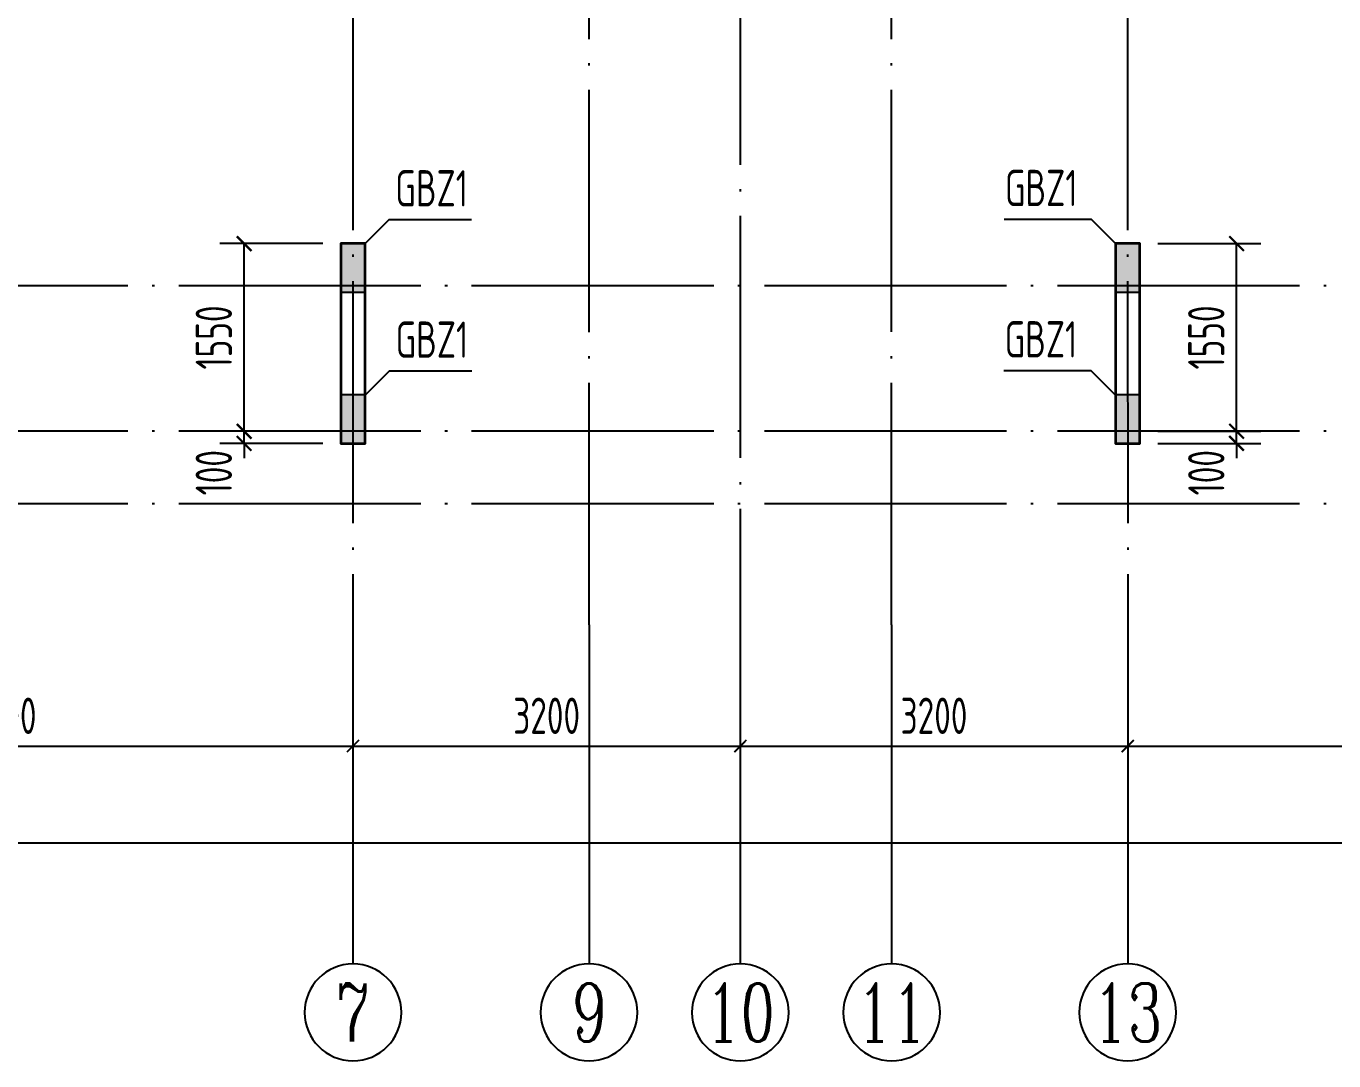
# Model space of a CAD drawing. Extents: x -1058961 to 23600, y -449123 to 2751847.
# Drawn here: x -439023 to -428220, y -258411 to -249865 of the extents above; entities that cross this region are included whole.
import ezdxf
from ezdxf.enums import TextEntityAlignment as Align

# ---------------------------------------------------------------- set-up
doc = ezdxf.new("R2010")
doc.units = 0
doc.header["$LTSCALE"] = 1000
doc.linetypes.add('DOTE', pattern=[2.42, 2, -0.2, 0.02, -0.2])
doc.layers.get('0').update_dxf_attribs({"linetype": 'CONTINUOUS'})
doc.layers.get('DEFPOINTS').update_dxf_attribs({"linetype": 'CONTINUOUS'})
for name, color, linetype in [('A-AXIS', 1, 'CONTINUOUS'), ('A-DOTE', 10, 'DOTE'), ('AXIS_NUM', 7, 'CONTINUOUS'), ('S-Q墙实线', 6, 'CONTINUOUS'), ('S-Q墙标注', 3, 'CONTINUOUS'), ('S-X详图填充', 252, 'CONTINUOUS'), ('S-X详图实线', 4, 'CONTINUOUS'), ('S-Y一般标注', 3, 'CONTINUOUS'), ('S-Z柱编号', 6, 'CONTINUOUS')]:
    doc.layers.add(name, color=color, linetype=linetype)
doc.styles.add('TSSD_Axis', font='complex.shx', dxfattribs={"width": 0.7, "bigfont": 'hztxt.shx'})
doc.styles.add('TSSD_DIMENSION', font='Tssdeng.shx', dxfattribs={"width": 0.7, "bigfont": 'tssdchn.shx'})
doc.styles.add('TSSD_REIN', font='tssdeng.shx', dxfattribs={"width": 0.7, "height": 300, "bigfont": 'tssdchn.shx'})
doc.styles.add('结构文字', font='zstxt.shx', dxfattribs={"width": 0.7, "bigfont": 'zshz.shx'})
doc.dimstyles.new('STRUCK', dxfattribs={"dimtxt": 400, "dimasz": 121, "dimexe": 200, "dimexo": 150, "dimgap": 115, "dimtad": 1, "dimdec": 0, "dimdsep": 46, "dimtxsty": '结构文字', "dimblk": 'ARCHTICK', "dimcen": 400, "dimclrd": 3, "dimclre": 3, "dimclrt": 7, "dimadec": 0, "dimazin": 0, "dimtfac": 1, "dimtdec": 0, "dimtix": 1, "dimtmove": 2, "dimatfit": 3, "dimldrblk": '_DIMX', "dimfxl": 0, "dimtolj": 1, "dimtzin": 0, "dimarcsym": 0})
doc.dimstyles.new('TSSD_100_100', dxfattribs={"dimtxt": 300, "dimasz": 100, "dimexe": 100, "dimexo": 250, "dimgap": 100, "dimtad": 1, "dimdec": 0, "dimzin": 0, "dimdsep": 46, "dimtxsty": 'TSSD_DIMENSION', "dimblk": 'ARCHTICK', "dimcen": 0, "dimdle": 100, "dimclrt": 7, "dimadec": 0, "dimazin": 0, "dimtfac": 1, "dimtdec": 0, "dimtix": 1, "dimtmove": 2, "dimatfit": 3, "dimldrblk": 'ARCHTICK', "dimfxl": 0, "dimtolj": 1, "dimtzin": 0, "dimarcsym": 0})

# ---------------------------------------------------------------- blocks, each defined once
blk = doc.blocks.new('_ArchTick')
at = {"color": 0, "linetype": 'ByBlock', "const_width": 0.15}
blk.add_lwpolyline([(-0.5, -0.5), (0.5, 0.5)], dxfattribs=at)
blk = doc.blocks.new('*D1099')
at = {"layer": 'DEFPOINTS', "color": 0}
for p in [(8100, 3600), (13900, 3600), (13900, 2600)]:
    blk.add_point(p, dxfattribs=at)
at = {"layer": 'S-Y一般标注', "color": 0, "lineweight": -2}
for p, q in [((8100, 3350), (8100, 2500)), ((13900, 3350), (13900, 2500)), ((8000, 2600), (14000, 2600))]:
    blk.add_line(p, q, dxfattribs=at)
at = {"layer": 'S-Y一般标注', "color": 0, "lineweight": -2, "xscale": 100, "yscale": 100, "zscale": 100, "rotation": 180}
blk.add_blockref('_ArchTick', (8100, 2600), dxfattribs=at)
at = {"layer": 'S-Y一般标注', "color": 0, "lineweight": -2, "xscale": 100, "yscale": 100, "zscale": 100}
blk.add_blockref('_ArchTick', (13900, 2600), dxfattribs=at)
at = {"layer": 'S-Y一般标注', "color": 7, "insert": (11000, 2850), "char_height": 300, "attachment_point": 5, "style": 'TSSD_DIMENSION'}
blk.add_mtext('\\A1;5800', dxfattribs=at)
blk = doc.blocks.new('ts_axno')
at = {"color": 0, "linetype": 'ByBlock', "lineweight": -2}
blk.add_circle((0, 0), 0.5, dxfattribs=at)
at = {"color": 0, "linetype": 'ByBlock', "lineweight": -2, "style": 'TSSD_Axis', "width": 0.7}
blk.add_attdef('A', text='', height=0.6, dxfattribs=at).set_placement((0, 0), align=Align.MIDDLE_CENTER)
blk = doc.blocks.new('*D1100')
at = {"layer": 'DEFPOINTS', "color": 0}
for p in [(17100, 3600), (20300, 3600), (20300, 2600)]:
    blk.add_point(p, dxfattribs=at)
at = {"layer": 'S-Y一般标注', "color": 0, "lineweight": -2}
for p, q in [((17100, 3350), (17100, 2500)), ((20300, 3350), (20300, 2500)), ((17000, 2600), (20400, 2600))]:
    blk.add_line(p, q, dxfattribs=at)
at = {"layer": 'S-Y一般标注', "color": 0, "lineweight": -2, "xscale": 100, "yscale": 100, "zscale": 100, "rotation": 180}
blk.add_blockref('_ArchTick', (17100, 2600), dxfattribs=at)
at = {"layer": 'S-Y一般标注', "color": 0, "lineweight": -2, "xscale": 100, "yscale": 100, "zscale": 100}
blk.add_blockref('_ArchTick', (20300, 2600), dxfattribs=at)
at = {"layer": 'S-Y一般标注', "color": 7, "insert": (18700, 2850), "char_height": 300, "attachment_point": 5, "style": 'TSSD_DIMENSION'}
blk.add_mtext('\\A1;3200', dxfattribs=at)
blk = doc.blocks.new('*D1101')
at = {"layer": 'DEFPOINTS', "color": 0}
for p in [(20300, 3600), (26100, 3600), (26100, 2600)]:
    blk.add_point(p, dxfattribs=at)
at = {"layer": 'S-Y一般标注', "color": 0, "lineweight": -2}
for p, q in [((20300, 3350), (20300, 2500)), ((26100, 3350), (26100, 2500)), ((20200, 2600), (26200, 2600))]:
    blk.add_line(p, q, dxfattribs=at)
at = {"layer": 'S-Y一般标注', "color": 0, "lineweight": -2, "xscale": 100, "yscale": 100, "zscale": 100, "rotation": 180}
blk.add_blockref('_ArchTick', (20300, 2600), dxfattribs=at)
at = {"layer": 'S-Y一般标注', "color": 0, "lineweight": -2, "xscale": 100, "yscale": 100, "zscale": 100}
blk.add_blockref('_ArchTick', (26100, 2600), dxfattribs=at)
at = {"layer": 'S-Y一般标注', "color": 7, "insert": (23200, 2850), "char_height": 300, "attachment_point": 5, "style": 'TSSD_DIMENSION'}
blk.add_mtext('\\A1;5800', dxfattribs=at)
blk = doc.blocks.new('*D1107')
at = {"layer": 'DEFPOINTS', "color": 0}
for p in [(4600, 3600), (54600, 3600), (54600, 1800)]:
    blk.add_point(p, dxfattribs=at)
at = {"layer": 'S-Y一般标注', "color": 0, "lineweight": -2}
for p, q in [((4600, 3350), (4600, 1700)), ((54600, 3350), (54600, 1700)), ((4500, 1800), (54700, 1800))]:
    blk.add_line(p, q, dxfattribs=at)
at = {"layer": 'S-Y一般标注', "color": 0, "lineweight": -2, "xscale": 100, "yscale": 100, "zscale": 100, "rotation": 180}
blk.add_blockref('_ArchTick', (4600, 1800), dxfattribs=at)
at = {"layer": 'S-Y一般标注', "color": 0, "lineweight": -2, "xscale": 100, "yscale": 100, "zscale": 100}
blk.add_blockref('_ArchTick', (54600, 1800), dxfattribs=at)
at = {"layer": 'S-Y一般标注', "color": 7, "insert": (29600, 2050), "char_height": 300, "attachment_point": 5, "style": 'TSSD_DIMENSION'}
blk.add_mtext('\\A1;50000', dxfattribs=at)
blk = doc.blocks.new('*D1108')
at = {"layer": 'DEFPOINTS', "color": 0}
for p in [(13900, 3600), (17100, 3600), (17100, 2600)]:
    blk.add_point(p, dxfattribs=at)
at = {"layer": 'S-Y一般标注', "color": 0, "lineweight": -2}
for p, q in [((13900, 3350), (13900, 2500)), ((17100, 3350), (17100, 2500)), ((13800, 2600), (17200, 2600))]:
    blk.add_line(p, q, dxfattribs=at)
at = {"layer": 'S-Y一般标注', "color": 0, "lineweight": -2, "xscale": 100, "yscale": 100, "zscale": 100, "rotation": 180}
blk.add_blockref('_ArchTick', (13900, 2600), dxfattribs=at)
at = {"layer": 'S-Y一般标注', "color": 0, "lineweight": -2, "xscale": 100, "yscale": 100, "zscale": 100}
blk.add_blockref('_ArchTick', (17100, 2600), dxfattribs=at)
at = {"layer": 'S-Y一般标注', "color": 7, "insert": (15500, 2850), "char_height": 300, "attachment_point": 5, "style": 'TSSD_DIMENSION'}
blk.add_mtext('\\A1;3200', dxfattribs=at)
blk = doc.blocks.new('*D764')
at = {"layer": 'DEFPOINTS', "color": 0}
for p in [(-437223, -253211), (-436423, -253211), (-436423, -253311)]:
    blk.add_point(p, dxfattribs=at)
at = {"layer": 'S-Q墙标注', "color": 3, "lineweight": -2}
for p, q in [((-437223, -253211), (-437223, -253090)), ((-436573, -253211), (-437423, -253211)), ((-437223, -253311), (-437223, -253211)), ((-436573, -253311), (-437423, -253311)), ((-437223, -253311), (-437223, -253432))]:
    blk.add_line(p, q, dxfattribs=at)
at = {"layer": 'S-Q墙标注', "color": 3, "lineweight": -2, "xscale": 121, "yscale": 121, "zscale": 121}
for p, rotation in [((-437223, -253211), 270), ((-437223, -253311), 90)]:
    blk.add_blockref('_ArchTick', p, dxfattribs=dict(at, rotation=rotation))
at = {"layer": 'S-Q墙标注', "color": 7, "insert": (-437473, -253553), "char_height": 300, "attachment_point": 5, "rotation": 90, "style": 'TSSD_REIN'}
blk.add_mtext('\\A1;100', dxfattribs=at)
blk = doc.blocks.new('_DIMX')
blk.add_line((-150, 0), (150, 0))
at = {"const_width": 50}
blk.add_lwpolyline([(-70, -70), (70, 70)], dxfattribs=at)
blk = doc.blocks.new('*D765')
at = {"layer": 'DEFPOINTS', "color": 0}
for p in [(-437223, -251661), (-436423, -251661), (-436423, -253211)]:
    blk.add_point(p, dxfattribs=at)
at = {"layer": 'S-Q墙标注', "color": 3, "lineweight": -2}
for p, q in [((-436573, -251661), (-437423, -251661)), ((-437223, -253211), (-437223, -251661)), ((-436573, -253211), (-437423, -253211))]:
    blk.add_line(p, q, dxfattribs=at)
at = {"layer": 'S-Q墙标注', "color": 3, "lineweight": -2, "xscale": 121, "yscale": 121, "zscale": 121}
for p, rotation in [((-437223, -251661), 90), ((-437223, -253211), 270)]:
    blk.add_blockref('_ArchTick', p, dxfattribs=dict(at, rotation=rotation))
at = {"layer": 'S-Q墙标注', "color": 7, "insert": (-437473, -252436), "char_height": 300, "attachment_point": 5, "rotation": 90, "style": 'TSSD_REIN'}
blk.add_mtext('\\A1;1550', dxfattribs=at)
blk = doc.blocks.new('*D785')
at = {"layer": 'DEFPOINTS', "color": 0}
for p in [(-429824, -253211), (-429024, -253211), (-429824, -253311)]:
    blk.add_point(p, dxfattribs=at)
at = {"layer": 'S-Q墙标注', "color": 3, "lineweight": -2}
for p, q in [((-429024, -253211), (-429024, -253090)), ((-429674, -253211), (-428824, -253211)), ((-429024, -253311), (-429024, -253211)), ((-429674, -253311), (-428824, -253311)), ((-429024, -253311), (-429024, -253432))]:
    blk.add_line(p, q, dxfattribs=at)
at = {"layer": 'S-Q墙标注', "color": 3, "lineweight": -2, "xscale": 121, "yscale": 121, "zscale": 121}
for p, rotation in [((-429024, -253211), 270), ((-429024, -253311), 90)]:
    blk.add_blockref('_ArchTick', p, dxfattribs=dict(at, rotation=rotation))
at = {"layer": 'S-Q墙标注', "color": 7, "insert": (-429274, -253553), "char_height": 300, "attachment_point": 5, "rotation": 90, "style": 'TSSD_REIN'}
blk.add_mtext('\\A1;100', dxfattribs=at)
blk = doc.blocks.new('*D786')
at = {"layer": 'DEFPOINTS', "color": 0}
for p in [(-429824, -251661), (-429024, -251661), (-429824, -253211)]:
    blk.add_point(p, dxfattribs=at)
at = {"layer": 'S-Q墙标注', "color": 3, "lineweight": -2}
for p, q in [((-429674, -251661), (-428824, -251661)), ((-429024, -253211), (-429024, -251661)), ((-429674, -253211), (-428824, -253211))]:
    blk.add_line(p, q, dxfattribs=at)
at = {"layer": 'S-Q墙标注', "color": 3, "lineweight": -2, "xscale": 121, "yscale": 121, "zscale": 121}
for p, rotation in [((-429024, -251661), 90), ((-429024, -253211), 270)]:
    blk.add_blockref('_ArchTick', p, dxfattribs=dict(at, rotation=rotation))
at = {"layer": 'S-Q墙标注', "color": 7, "insert": (-429274, -252436), "char_height": 300, "attachment_point": 5, "rotation": 90, "style": 'TSSD_REIN'}
blk.add_mtext('\\A1;1550', dxfattribs=at)
blk = doc.blocks.new('20210726.16395156')
at = {"layer": 'A-AXIS'}
for p, q in [((13900, 3600), (13900, 800)), ((15850, 3600), (15850, 800)), ((17100, 3600), (17100, 800)), ((18350, 3600.1), (18350, 800.1)), ((20300, 3600), (20300, 800))]:
    blk.add_line(p, q, dxfattribs=at)
at = {"layer": 'A-DOTE'}
for p, q in [((13900.2, 13700), (13900, 3600)), ((20299.8, 13700), (20300, 3600)), ((15850, 3600), (15850, 11500)), ((18350, 3600.1), (18350, 11500)), ((17100, 9400), (17100, 3600)), ((55600, 6400), (3600, 6400)), ((55600, 5200), (3600, 5200)), ((55600, 4600), (3600, 4600))]:
    blk.add_line(p, q, dxfattribs=at)
at = {"layer": 'A-AXIS'}
ref = blk.add_blockref('ts_axno', (13900, 400), dxfattribs=dict(at, xscale=-800, yscale=800, zscale=800, rotation=180))
ref.add_attrib('5', '7', dxfattribs={"layer": 'AXIS_NUM', "height": 480, "style": 'TSSD_Axis', "width": 0.7}).set_placement((13900, 400), align=Align.MIDDLE_CENTER)
ref = blk.add_blockref('ts_axno', (15850, 400), dxfattribs=dict(at, xscale=-800, yscale=800, zscale=800, rotation=180))
ref.add_attrib('5', '9', dxfattribs={"layer": 'AXIS_NUM', "height": 480, "style": 'TSSD_Axis', "width": 0.7}).set_placement((15850, 400), align=Align.MIDDLE_CENTER)
ref = blk.add_blockref('ts_axno', (17100, 400), dxfattribs=dict(at, xscale=-800, yscale=800, zscale=800, rotation=180))
ref.add_attrib('8', '10', dxfattribs={"layer": 'AXIS_NUM', "height": 480, "style": 'TSSD_Axis', "width": 0.7}).set_placement((17100, 400), align=Align.MIDDLE_CENTER)
ref = blk.add_blockref('ts_axno', (18350, 400.1), dxfattribs=dict(at, xscale=-800, yscale=800, zscale=800, rotation=180))
ref.add_attrib('5', '11', dxfattribs={"layer": 'AXIS_NUM', "height": 480, "style": 'TSSD_Axis', "width": 0.7}).set_placement((18350, 400.1), align=Align.MIDDLE_CENTER)
ref = blk.add_blockref('ts_axno', (20300, 400), dxfattribs=dict(at, xscale=-800, yscale=800, zscale=800, rotation=180))
ref.add_attrib('8', '13', dxfattribs={"layer": 'AXIS_NUM', "height": 480, "style": 'TSSD_Axis', "width": 0.7}).set_placement((20300, 400), align=Align.MIDDLE_CENTER)
at = {"layer": 'S-Y一般标注'}
for base, p1, p2, picture, middle in [((54600, 1800), (4600, 3600), (54600, 3600), '*D1107', (29600, 2050)), ((13900, 2600), (8100, 3600), (13900, 3600), '*D1099', (11000, 2850)), ((17100, 2600), (13900, 3600), (17100, 3600), '*D1108', (15500, 2850)), ((20300, 2600), (17100, 3600), (20300, 3600), '*D1100', (18700, 2850)), ((26100, 2600), (20300, 3600), (26100, 3600), '*D1101', (23200, 2850))]:
    dim = blk.add_linear_dim(base=base, p1=p1, p2=p2, dimstyle='TSSD_100_100', dxfattribs=at)
    dim.commit()
    dim.dimension.update_dxf_attribs({"geometry": picture, "text_midpoint": middle})

msp = doc.modelspace()

# ---------------------------------------------------------------- hatches: boundary and pattern name
at = {"layer": 'S-X详图填充'}
h = msp.add_hatch(color=256, dxfattribs=at)
h.dxf.hatch_style = 1
h.paths.add_polyline_path([(-436425.97, -252060.78), (-436225.97, -252060.78), (-436225.97, -251660.78), (-436425.97, -251660.78)])
h = msp.add_hatch(color=256, dxfattribs=at)
h.dxf.hatch_style = 1
h.paths.add_polyline_path([(-430026.02, -252060.78), (-429826.02, -252060.78), (-429826.02, -251660.78), (-430026.02, -251660.78)])
h = msp.add_hatch(color=256, dxfattribs=at)
h.dxf.hatch_style = 1
h.paths.add_polyline_path([(-436423.48, -253310.78), (-436223.48, -253310.78), (-436223.48, -252910.78), (-436423.48, -252910.78)])
h = msp.add_hatch(color=256, dxfattribs=at)
h.dxf.hatch_style = 1
h.paths.add_polyline_path([(-430023.51, -253310.78), (-429823.51, -253310.78), (-429823.51, -252910.78), (-430023.51, -252910.78)])

# ---------------------------------------------------------------- linework, layer by layer
at = {"layer": 'S-Q墙实线', "lineweight": 35}
for points in [[(-436223.46, -252010.76), (-436223.48, -251660.77), (-436423.48, -251660.79), (-436423.46, -252010.78)], [(-429823.51, -252010.77), (-429823.51, -251660.78), (-430023.51, -251660.78), (-430023.51, -252010.77)], [(-436423.46, -252010.77), (-436423.48, -253310.78), (-436223.48, -253310.78), (-436223.46, -252010.77)], [(-430023.51, -252010.77), (-430023.51, -253310.78), (-429823.51, -253310.78), (-429823.51, -252010.77)]]:
    msp.add_lwpolyline(points, dxfattribs=at)
at = {"layer": 'S-X详图实线'}
for points in [[(-436425.97, -252060.78), (-436225.97, -252060.78), (-436225.97, -251660.78), (-436425.97, -251660.78), (-436425.97, -252060.78)], [(-430026.02, -252060.78), (-429826.02, -252060.78), (-429826.02, -251660.78), (-430026.02, -251660.78), (-430026.02, -252060.78)], [(-436423.48, -253310.78), (-436223.48, -253310.78), (-436223.48, -252910.78), (-436423.48, -252910.78), (-436423.48, -253310.78)], [(-430023.51, -253310.78), (-429823.51, -253310.78), (-429823.51, -252910.78), (-430023.51, -252910.78), (-430023.51, -253310.78)]]:
    msp.add_lwpolyline(points, close=True, dxfattribs=at)
at = {"layer": 'S-Z柱编号', "color": 7}
for points in [[(-436223.48, -251660.78), (-436023.48, -251460.78), (-435344.88, -251460.78)], [(-430023.49, -251660.78), (-430223.49, -251460.78), (-430942.69, -251460.78)], [(-436220.99, -252910.78), (-436020.99, -252710.78), (-435342.39, -252710.78)], [(-430026, -252910.78), (-430226, -252710.78), (-430945.21, -252710.78)]]:
    msp.add_lwpolyline(points, dxfattribs=at)

# ---------------------------------------------------------------- block references
at = {"layer": 'A-DOTE'}
msp.add_blockref('20210726.16395156', (-450223.49, -258410.82), dxfattribs=at)

# ---------------------------------------------------------------- texts
at = {"layer": 'S-Z柱编号', "color": 7, "style": 'TSSD_REIN', "width": 0.7}
for p in [(-435973.65, -251444.02), (-430937.33, -251441.27), (-435971.16, -252694.03), (-430939.85, -252691.27)]:
    msp.add_text('GBZ1', height=300, dxfattribs=at).set_placement(p, align=Align.BOTTOM_LEFT)

# ---------------------------------------------------------------- dimensions: what is measured, and where the dimension line sits
at = {"layer": 'S-Q墙标注'}
for base, p1, p2, picture, middle in [((-437223.48, -251660.78), (-436423.48, -253210.77), (-436423.48, -251660.78), '*D765', (-437473.48, -252435.77)), ((-429023.51, -251660.78), (-429823.51, -253210.77), (-429823.51, -251660.78), '*D786', (-429273.51, -252435.77))]:
    dim = msp.add_linear_dim(base=base, p1=p1, p2=p2, angle=90, dimstyle='STRUCK', override={"dimtxt": 300, "dimgap": 100, "dimtxsty": 'TSSD_REIN'}, dxfattribs=at)
    dim.commit()
    dim.dimension.update_dxf_attribs({"geometry": picture, "text_midpoint": middle})
for base, p1, p2, picture, middle in [((-437223.48, -253210.77), (-436423.48, -253310.78), (-436423.48, -253210.77), '*D764', (-437473.48, -253552.7)), ((-429023.51, -253210.77), (-429823.51, -253310.78), (-429823.51, -253210.77), '*D785', (-429273.51, -253552.7))]:
    dim = msp.add_linear_dim(base=base, p1=p1, p2=p2, angle=90, dimstyle='STRUCK', override={"dimtxt": 300, "dimgap": 100, "dimtxsty": 'TSSD_REIN'}, dxfattribs=at)
    dim.commit()
    dim.dimension.update_dxf_attribs({"geometry": picture, "text_midpoint": middle, "dimtype": 160})

doc.saveas('drawing.dxf')
